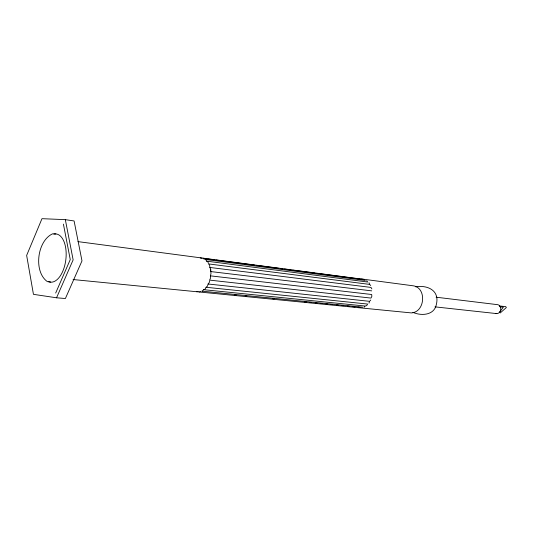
<?xml version="1.0" encoding="UTF-8"?>
<svg xmlns="http://www.w3.org/2000/svg" width="533" height="533" viewBox="0 0 533 533"><rect width="100%" height="100%" fill="white"/><g stroke="black" fill="none" stroke-linecap="round" stroke-linejoin="round"><path stroke-width="0.8" d="M210.555 270.764L210.688 269.212L209.849 267.459L209.649 265.207L208.53 263.915L369.602 284.395L370.748 285.515M209.502 280.878L209.316 282.41L208.123 284.009L207.47 286.174L206.084 287.274L205.112 289.146L203.633 289.679L202.413 291.138M210.408 275.854L371.701 294.502L371.847 296.421L370.975 298.08L209.596 280.111L210.515 278.126L210.408 275.854L210.981 273.622L210.688 269.212M368.983 303.15L369.582 301.338L208.123 284.009M55.672 293.043L70.263 259.584L63.42 224.126M56.545 297.794L73.134 259.857L65.332 219.649L41.98 218.677L26.65 255.427L33.446 294.336L56.545 297.794L65.386 298.52L81.989 260.884L74.094 220.962L65.332 219.649M499.528 312.278L503.325 307.181L500.167 306.915L499.581 305.989L505.764 306.622L506.35 307.541L500.201 312.978M369.969 300.898L370.741 300.012M364.046 307.261L364.839 306.455M199.555 292.011L200.481 291.378M196.744 291.718L198.196 291.338M358.403 307.661L359.842 307.368L358.196 307.201M415.693 286.814C427.613 284.849 439.732 290.465 436.407 304.263C434.435 315.349 421.35 316.149 412.902 312.345M55.865 233.994L52.54 233.84C37.143 240.883 33.319 271.723 47.384 281.637L50.695 282.01M234.48 294.936L236.132 295.102M245.207 296.002L246.852 296.161M272.423 298.7L274.069 298.86M304.583 301.885L306.235 302.051M309.533 302.378L311.185 302.544M315.309 302.951L316.955 303.117M320.253 303.444L321.905 303.603M326.029 304.017L327.682 304.176M330.98 304.503L332.625 304.669M336.749 305.076L338.402 305.242M341.7 305.569L343.352 305.729M347.469 306.142L349.122 306.302M352.42 306.628L354.898 306.875M73.068 279.539L411.403 312.918C425.481 312.058 426.913 286.667 412.275 285.681L361.554 278.972M201.767 291.145L362.573 307.175M203.633 289.679L365.232 306.049L366.691 305.622L367.623 304.057L206.084 287.274M434.975 306.861L496.776 313.611M210.495 271.537L371.701 290.865M436.094 297.194L497.003 304.603A4.511 3.831 -83.7 0 1 499.688 305.889L500.274 306.821A4.511 3.831 -83.7 0 1 499.874 311.825A4.511 3.831 -83.7 0 1 495.79 313.457M209.849 267.459L370.988 287.414L371.854 288.906M205.711 259.484L206.617 261.143L367.657 282.017L366.717 280.605M205.092 259.431L365.272 280.438M77.971 241.622L364.079 279.425M200.261 257.972L201.914 258.185M203.566 258.405L206.044 258.732M207.69 258.951L214.299 259.824M215.952 260.037L218.423 260.364M220.076 260.584L242.368 263.522M244.021 263.742L254.754 265.161M256.406 265.374L278.699 268.319M280.351 268.539L282.823 268.865M284.475 269.078L291.085 269.951M292.73 270.171L315.023 273.109M316.675 273.329L319.154 273.656M320.806 273.875L355.484 278.453M357.13 278.666L361.261 279.212M206.617 261.143L207.95 261.89L208.336 263.242M203.086 258.152L204.266 259.324M368.996 282.683L369.602 284.395M53.893 234.027A24.278 12.745 -83.2 0 1 65.912 259.045A24.278 12.745 -83.2 0 1 48.743 281.77"/></g></svg>
